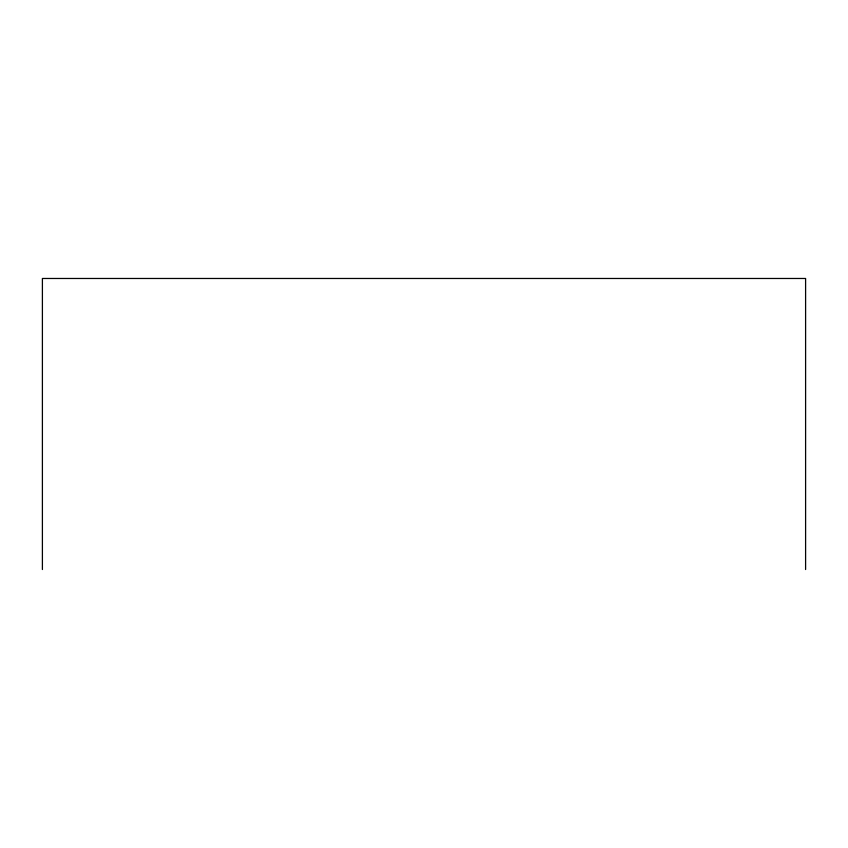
<?xml version="1.0" encoding="UTF-8"?>
<svg xmlns="http://www.w3.org/2000/svg" width="848" height="848" viewBox="0 0 848 848"><rect width="100%" height="100%" fill="white"/><g stroke="black" fill="none" stroke-linecap="round" stroke-linejoin="round"><path stroke-width="1.27" d="M805.6 569.527L805.6 278.473L42.4 278.473L42.4 569.527"/></g></svg>
